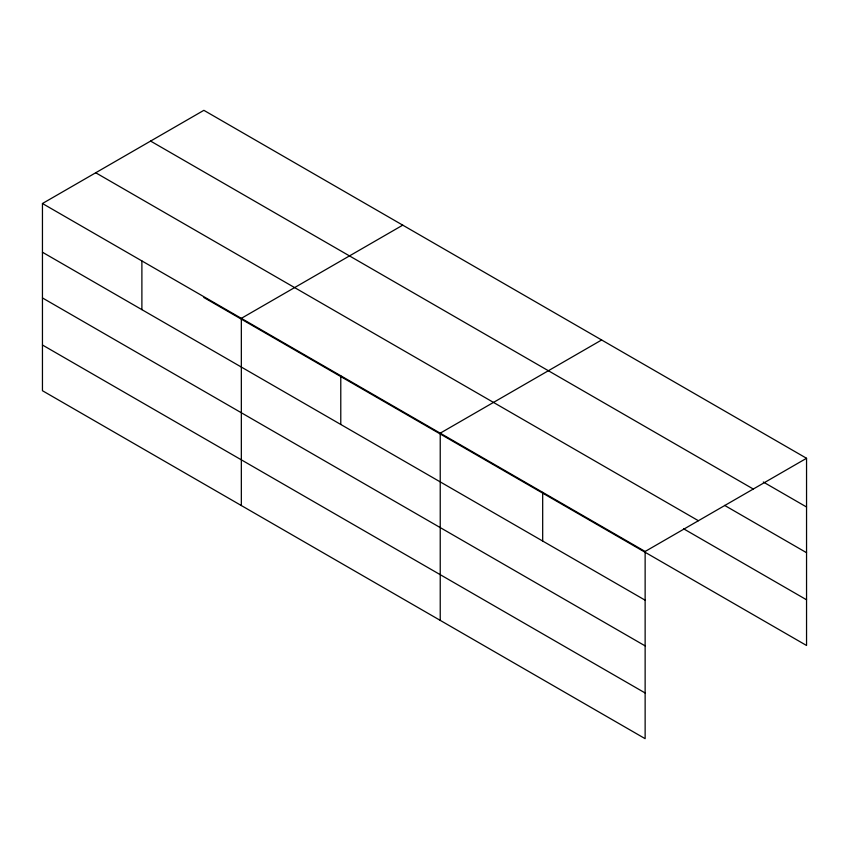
<?xml version="1.0" encoding="UTF-8"?>
<svg xmlns="http://www.w3.org/2000/svg" width="849" height="849" viewBox="0 0 849 849"><rect width="100%" height="100%" fill="white"/><g stroke="black" fill="none" stroke-linecap="round" stroke-linejoin="round"><path stroke-width="1.27" d="M645.134 645.887L645.134 551.479L42.45 203.516L42.45 390.72L645.134 738.672L645.134 645.887L42.45 297.935M203.866 297.521L806.55 645.484L806.55 458.28L203.866 110.328L42.45 203.516M402.755 225.155L241.339 318.343L241.339 505.548M601.633 339.982L440.228 433.17L440.228 620.364M645.134 551.479L806.55 458.28M763.293 482.02L806.55 507.002M150.602 141.083L753.286 489.035M724.59 505.378L806.55 552.699M95.714 172.761L698.398 520.724M683.604 528.8L806.55 599.787M42.45 252.238L645.134 600.19M42.45 345.012L645.134 692.975M542.681 492.324L542.681 541.036M340.778 375.757L340.778 424.468M141.889 260.93L141.889 309.641"/></g></svg>
